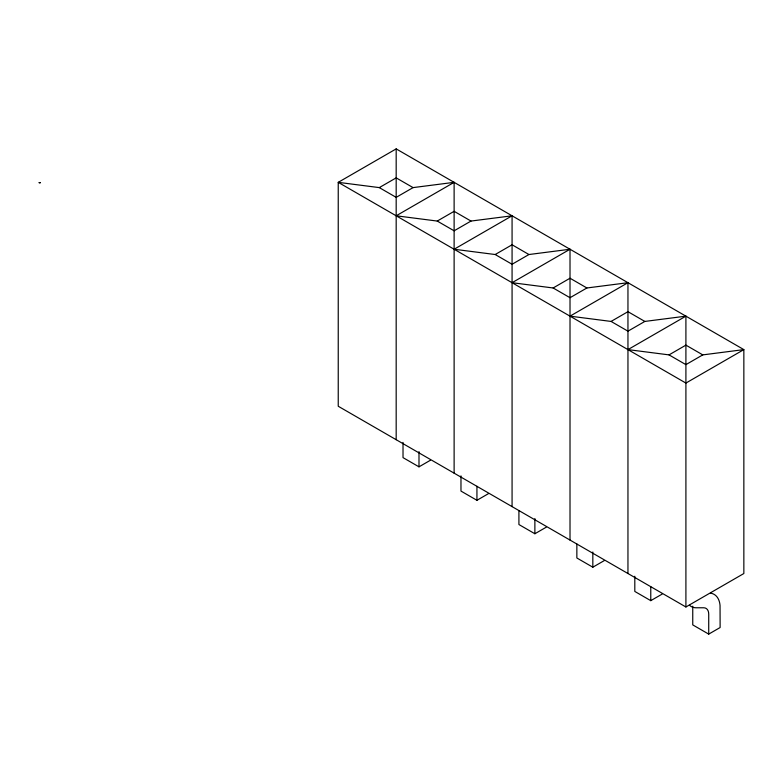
<?xml version="1.0" encoding="UTF-8"?>
<svg xmlns="http://www.w3.org/2000/svg" width="783" height="783" viewBox="0 0 783 783"><rect width="100%" height="100%" fill="white"/><g stroke="black" fill="none" stroke-linecap="round" stroke-linejoin="round"><path stroke-width="1.17" d="M396.178 148.887L338.236 182.341L338.236 406.25L685.908 606.982L743.85 573.528L743.85 349.609L396.178 148.887L396.178 439.703M685.908 606.982L685.908 316.156L627.956 349.609L669.025 354.885L685.908 364.633L702.782 354.885L743.85 349.609L685.908 383.073L338.236 182.341L379.295 187.607L396.178 177.868L413.062 187.607L454.12 182.341L454.12 473.157M413.062 187.607L396.178 197.355L379.295 187.607M454.12 182.341L396.178 215.795L437.237 221.06L454.12 230.809L471.004 221.06L512.072 215.795L512.072 506.621M437.237 221.06L454.12 211.322L471.004 221.06M512.072 215.795L454.12 249.248L495.189 254.524L512.072 264.262L528.946 254.524L570.014 249.248L570.014 540.074M495.189 254.524L512.072 244.776L528.946 254.524M570.014 249.248L512.072 282.702L553.131 287.978L570.014 297.716L586.898 287.978L627.956 282.702L627.956 573.528M553.131 287.978L570.014 278.229L586.898 287.978M627.956 282.702L570.014 316.156L611.073 321.431L627.956 331.17L644.84 321.431L685.908 316.156M611.073 321.431L627.956 311.683L644.84 321.431M403.02 442.424L403.02 457.624L418.993 466.844L430.396 460.257M669.025 354.885L685.908 345.137L702.782 354.885M460.972 475.878L460.972 491.078L476.935 500.298L488.347 493.711M518.914 510.506L518.914 524.532L534.877 533.752L546.289 527.165M576.856 543.96L576.856 557.985L592.829 567.205L604.231 560.618M634.807 576.239L634.807 591.439L650.771 600.659L662.183 594.072M692.749 606.189L692.749 624.893L708.723 634.113L720.125 627.526L720.047 605.523A28.971 16.727 -60 0 0 710.465 593.142M708.723 634.113L708.723 614.244A12.822 7.399 -60 0 0 703.702 607.774L696.018 607.774A25.878 14.936 -60 0 1 689.588 605.298M650.771 586.633L650.771 600.659M592.829 552.005L592.829 567.205M534.877 518.552L534.877 533.752M476.935 486.272L476.935 500.298M418.993 451.644L418.993 466.844M40.305 182.703L39.15 182.703L40.305 182.703"/></g></svg>
